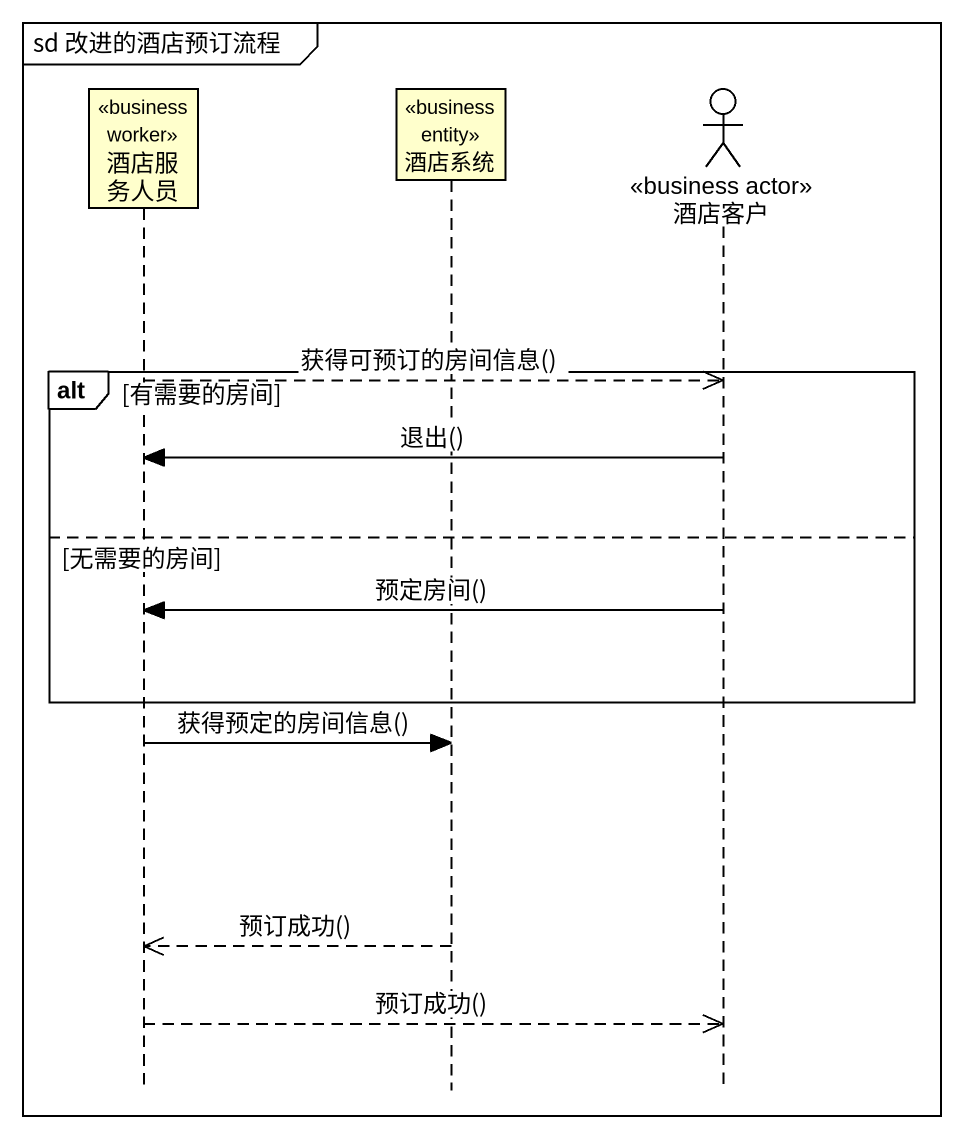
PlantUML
@startuml
mainframe sd 改进的酒店预订流程
hide footbox
participant 酒店服务人员 <<business worker>>
participant 酒店系统 <<business entity>>
actor 酒店客户 <<business actor>>

alt 有需要的房间
  酒店服务人员 -->> 酒店客户 : 获得可预订的房间信息()
  酒店客户 -> 酒店服务人员 : 退出()
else 无需要的房间
  酒店客户 -> 酒店服务人员 : 预定房间()
end
酒店服务人员 -> 酒店系统 : 获得预定的房间信息()
酒店系统 -->> 酒店服务人员 : 预订成功()
酒店服务人员 -->> 酒店客户 : 预订成功()
@enduml
